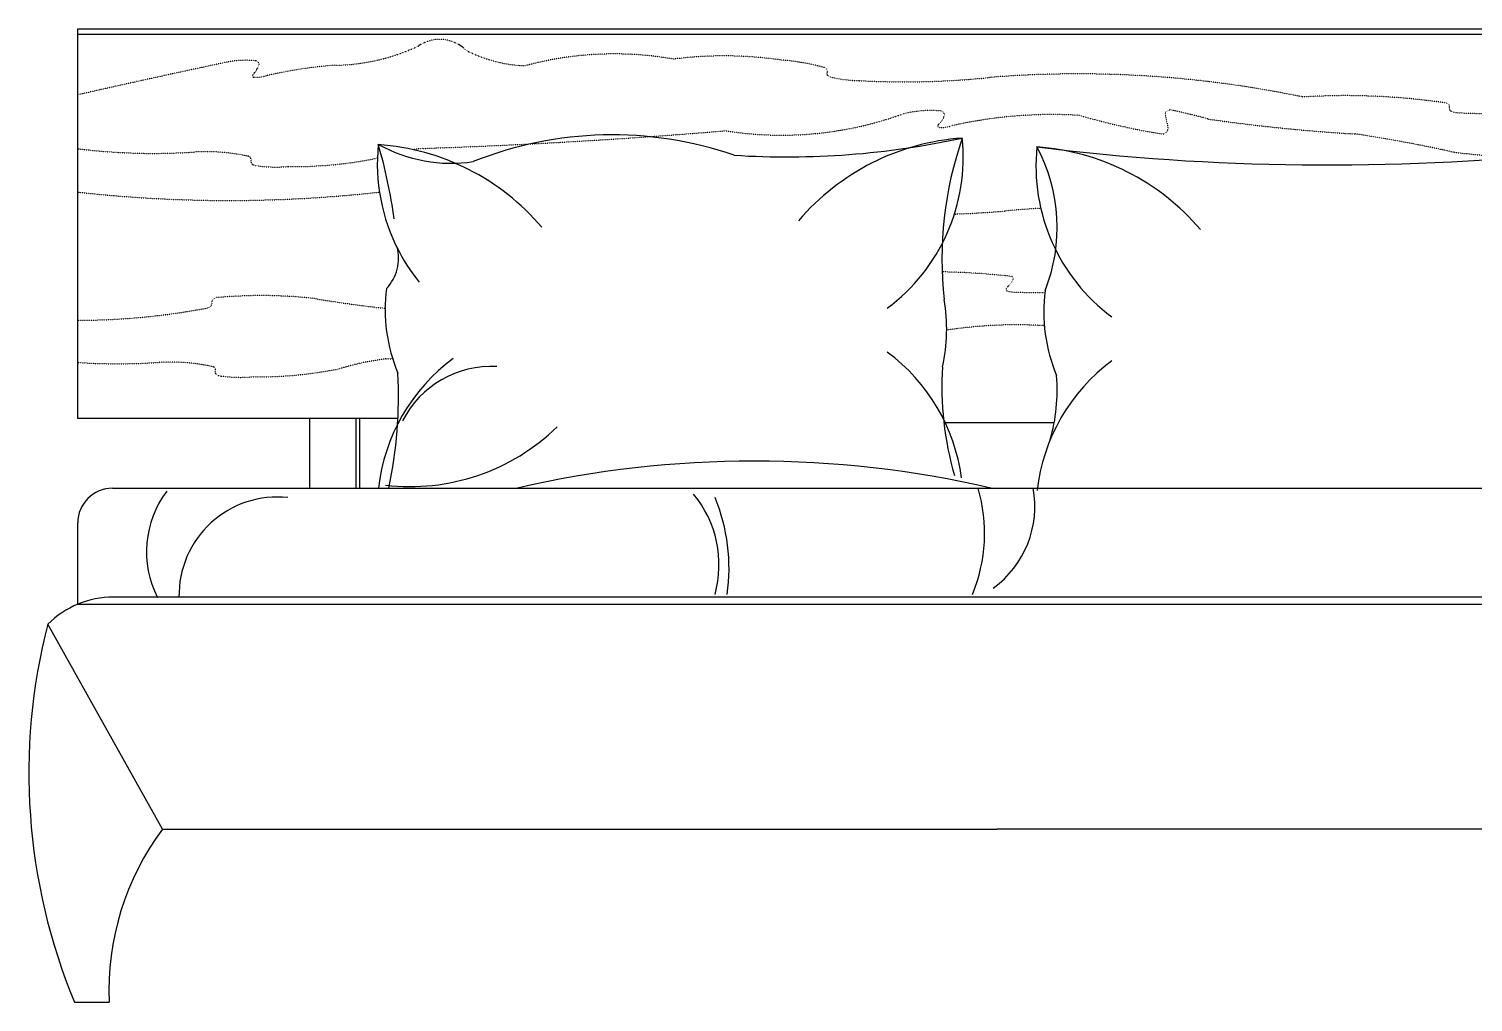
# Model space of a CAD drawing. Header units: millimetres. Extents: x 3060 to 28796, y 18778 to 36190.
# Drawn here: x 21889 to 23135, y 34044 to 34883 of the extents above; entities that cross this region are included whole.
import ezdxf

# ---------------------------------------------------------------- set-up
doc = ezdxf.new("R2010")
doc.units = ezdxf.units.MM
doc.linetypes.add('DOT', pattern=[0.25, 0, -0.25])

# ---------------------------------------------------------------- blocks, each defined once
blk = doc.blocks.new('A$C1EAB5A90')
for p, q in [((842.2, 503.9), (842.2, 840)), ((842.2, 840), (2427.8, 840)), ((2427.8, 835), (842.2, 835)), ((1118.5, 503.9), (842.2, 503.9)), ((1042.2, 503.9), (1042.2, 443.9)), ((1082.2, 503.9), (1082.2, 443.9)), ((1085.2, 503.9), (1085.2, 443.9)), ((1684.5, 500.3), (1590.6, 500.3)), ((872.2, 443.9), (2387.8, 443.9)), ((842.2, 343.9), (842.2, 413.9)), ((1635, 350), (872.9, 350)), ((2397.1, 350), (1635, 350)), ((842.2, 343.9), (2427.8, 343.9)), ((915.4, 150), (816.3, 326.6)), ((915.4, 150), (1635, 150)), ((2354.6, 150), (1635, 150)), ((839.4, 0.8), (869.4, 0.8))]:
    blk.add_line(p, q)
at = {"linetype": 'DOT'}
for centre, radius, start, end in [((1061.9, 982.7), 174.1, 270.6421, 295.3355), ((1154.4, 798.3), 32.6, 45.6184, 123.6607), ((2875.9, -8198.6), 9209.1, 101.93766, 102.75793), ((986.9, 735.6), 77.3, 83.6503, 101.8605), ((995.3, 809.2), 3.26, 345.5524, 87.1184), ((1232.6, 929), 120.9, 242.712, 267.8006), ((1305.1, 524.2), 294.2, 79.959, 105.2028), ((1399.6, 478.5), 338.2, 81.6403, 97.3258), ((1434.2, 618.2), 195.5, 74.4408, 85.7443), ((994.3, 799.6), 1.36, 134.9755, 279.04), ((976.5, 817.2), 23.6, 315.2966, 338.0995), ((996.2, 824.9), 26.7, 266.3811, 288.3181), ((1094.5, 411.3), 398.5, 94.4104, 103.0367), ((1485.6, 803.5), 3.24, 338.1576, 70.7829), ((1491.2, 801.5), 2.75, 163.6453, 257.0901), ((1517, 899.2), 103.8, 255.2823, 269.4141), ((1555.2, 1528.5), 734.2, 266.9387, 275.724), ((1705.2, -151.4), 952.6, 78.2949, 94.625), ((1936, 188.2), 594.2, 81.5612, 93.6201), ((2022.3, 773), 3.18, 355.8794, 74.2711), ((2028, 771.6), 2.82, 155.361, 235.6158), ((1449.4, 1055.4), 307.1, 260.9831, 289.9131), ((1577.7, 674.1), 95.5, 84.6275, 104.3644), ((1575.2, 769.4), 15.1, 309.5405, 346.1002), ((1586.5, 765.9), 3.32, 357.5932, 87.1337), ((1682.7, 373.5), 392.6, 86.5201, 102.7824), ((1871.8, 1332.8), 591, 253.7623, 260.7999), ((1784.7, 765.3), 4.75, 83.3535, 156.6517), ((1957, 794.2), 178.7, 188.6889, 192.8764), ((1645.4, 118.4), 666.5, 75.0218, 77.8877), ((2033.5, 2261.5), 1514.8, 261.8094, 266.6058), ((2033.5, 783.1), 15.5, 242.9668, 265.4017), ((2054.6, 1212), 444.9, 267.1193, 276.9696), ((966.9, 5944.1), 5210.1, 274.0509, 274.7834), ((1585.6, 756.5), 1.48, 122.5884, 275.1737), ((1587.7, 779), 24, 265.1682, 289.531), ((1777.7, 754.5), 5.08, 264.5289, 359.103), ((1769, -426.1), 1188.5, 77.3523, 81.542), ((907.3, 1257.2), 524.6, 262.8726, 273.9533), ((1167.7, 504.1), 234.5, 96.9056, 98.773), ((966.9, 5944.1), 5210.1, 271.8985, 274.0509), ((952.5, 560.6), 173.5, 77.7164, 92.9738), ((988.5, 726.9), 3.28, 343.0735, 74.1339), ((994.1, 725.4), 2.51, 166.346, 235.9437), ((998.1, 732.5), 10.7, 239.7513, 265.0711), ((1028.5, 1078), 356.8, 269.1869, 281.3412), ((1167.7, 504.1), 234.5, 106.599, 107.1209), ((2147.2, 1752.1), 1025.3, 263.3952, 273.2844), ((1013.3, 839.7), 118.9, 262.1798, 274.8562), ((972.4, 1868.2), 1176.2, 263.6457, 276.3472), ((1714.8, -47.7), 734.2, 93.2774, 95.724), ((1564.8, 1632.3), 952.6, 272.0241, 274.625), ((1573.5, -55.7), 686.3, 83.806, 88.7982), ((1646.9, 624.4), 2.32, 313.9817, 75.1168), ((1644.9, 615.4), 1.76, 136.411, 231.374), ((1578.7, 674), 86.7, 318.5652, 323.7225), ((1649.1, 627.5), 14.4, 248.4397, 267.9438), ((1671.4, 1465.5), 852.8, 268.4671, 270.3421), ((842.1, 1183), 594.3, 270.0158, 280.9405), ((954.3, 603), 3.55, 278.8189, 3.9684), ((963.2, 603.8), 5.37, 158.03, 185.2936), ((963, 602.5), 5.8, 88.7268, 146.0138), ((1000.4, 188.4), 421.6, 83.5499, 95.0661), ((1209.4, 1555.7), 962.1, 260.3241, 263.9065), ((1651.8, 192.2), 392.6, 86.5201, 98.7972), ((1840.9, 1151.5), 591, 253.7623, 253.7954), ((876.5, 1075.8), 524.6, 266.258, 273.9533), ((921.6, 379.2), 173.5, 77.7164, 92.9738), ((957.7, 545.6), 3.28, 343.0735, 74.1339), ((1136.8, 322.7), 234.5, 96.9056, 107.1209), ((936, 5762.7), 5210.1, 271.8985, 271.9554), ((963.2, 544.1), 2.51, 166.346, 235.9437), ((967.2, 551.2), 10.7, 239.7513, 265.0711), ((982.5, 658.4), 118.9, 262.1798, 274.8562), ((997.6, 896.7), 356.8, 269.1869, 281.3412)]:
    blk.add_arc(centre, radius, start, end, dxfattribs=at)
for centre, radius, start, end in [((1303.4, 425.4), 323.2, 71.0183, 111.7974), ((1262.3, 723.6), 161.7, 174.1034, 207.6661), ((1087.2, 536.6), 204.1, 40.4189, 85.9871), ((1164.4, 854.3), 130.2, 241.0908, 278.4042), ((688.1, 618.6), 430.9, 7.6727, 16.3954), ((1453.7, 1443), 713.4, 266.3716, 282.2562), ((1619.4, 542.2), 204.1, 94.0129, 139.5811), ((1444.1, 729.2), 161.9, 306.5711, 5.89), ((1902.9, 642.2), 315.2, 160.8133, 186.5053), ((1830.7, 721.6), 161.9, 174.11, 233.4289), ((1539.8, 668.6), 147.3, 338.3017, 28.2264), ((1655.3, 534.6), 204.1, 40.4189, 85.9871), ((1921.4, 2760.1), 2037.5, 262.901, 275.8035), ((1080.7, 642.3), 38.2, 316.7316, 14.6494), ((1262.5, 723.6), 161.9, 206.2629, 219.0596), ((1247.4, 597.8), 140.1, 172.4632, 202.983), ((1815.6, 595.7), 140.1, 172.4632, 202.983), ((1440.9, 581.4), 150.9, 347.445, 9.5697), ((1444.1, 431.3), 161.9, 7.6359, 53.4289), ((1262.5, 425.8), 161.9, 126.5711, 173.5704), ((1199.3, 462.2), 86.7, 87.1102, 152.6406), ((1862.5, 531.6), 274.9, 176.4446, 196.2046), ((1830.7, 423.7), 161.9, 126.5711, 173.5704), ((739.6, 523.1), 379.3, 347.9512, 3.0199), ((1534.3, 528.3), 152.8, 343.77, 4.7767), ((1129.1, 626.7), 181.4, 263.241, 314.2841), ((1425.7, -439.6), 906.9, 76.9814, 103.0186), ((872.2, 413.9), 30, 90, 180), ((988.3, 389.1), 86.8, 143.0568, 206.9497), ((1014.4, 351.4), 84.9, 83.8472, 181.0632), ((1299.5, 377.8), 95.9, 344.6109, 39.5333), ((1486.4, 405.2), 138.1, 337.4948, 16.2496), ((1580.8, 428.3), 87.1, 306.0086, 10.3491), ((1242.1, 374.6), 161.9, 352.0988, 22.2357), ((872.9, 270), 80, 90, 135), ((1314.4, 198.2), 514.4, 165.545, 202.5597), ((1101.4, 10.9), 232.3, 143.2284, 182.4988)]:
    blk.add_arc(centre, radius, start, end)

msp = doc.modelspace()

# ---------------------------------------------------------------- block references
msp.add_blockref('A$C1EAB5A90', (21089.1, 34043))

doc.saveas('drawing.dxf')
